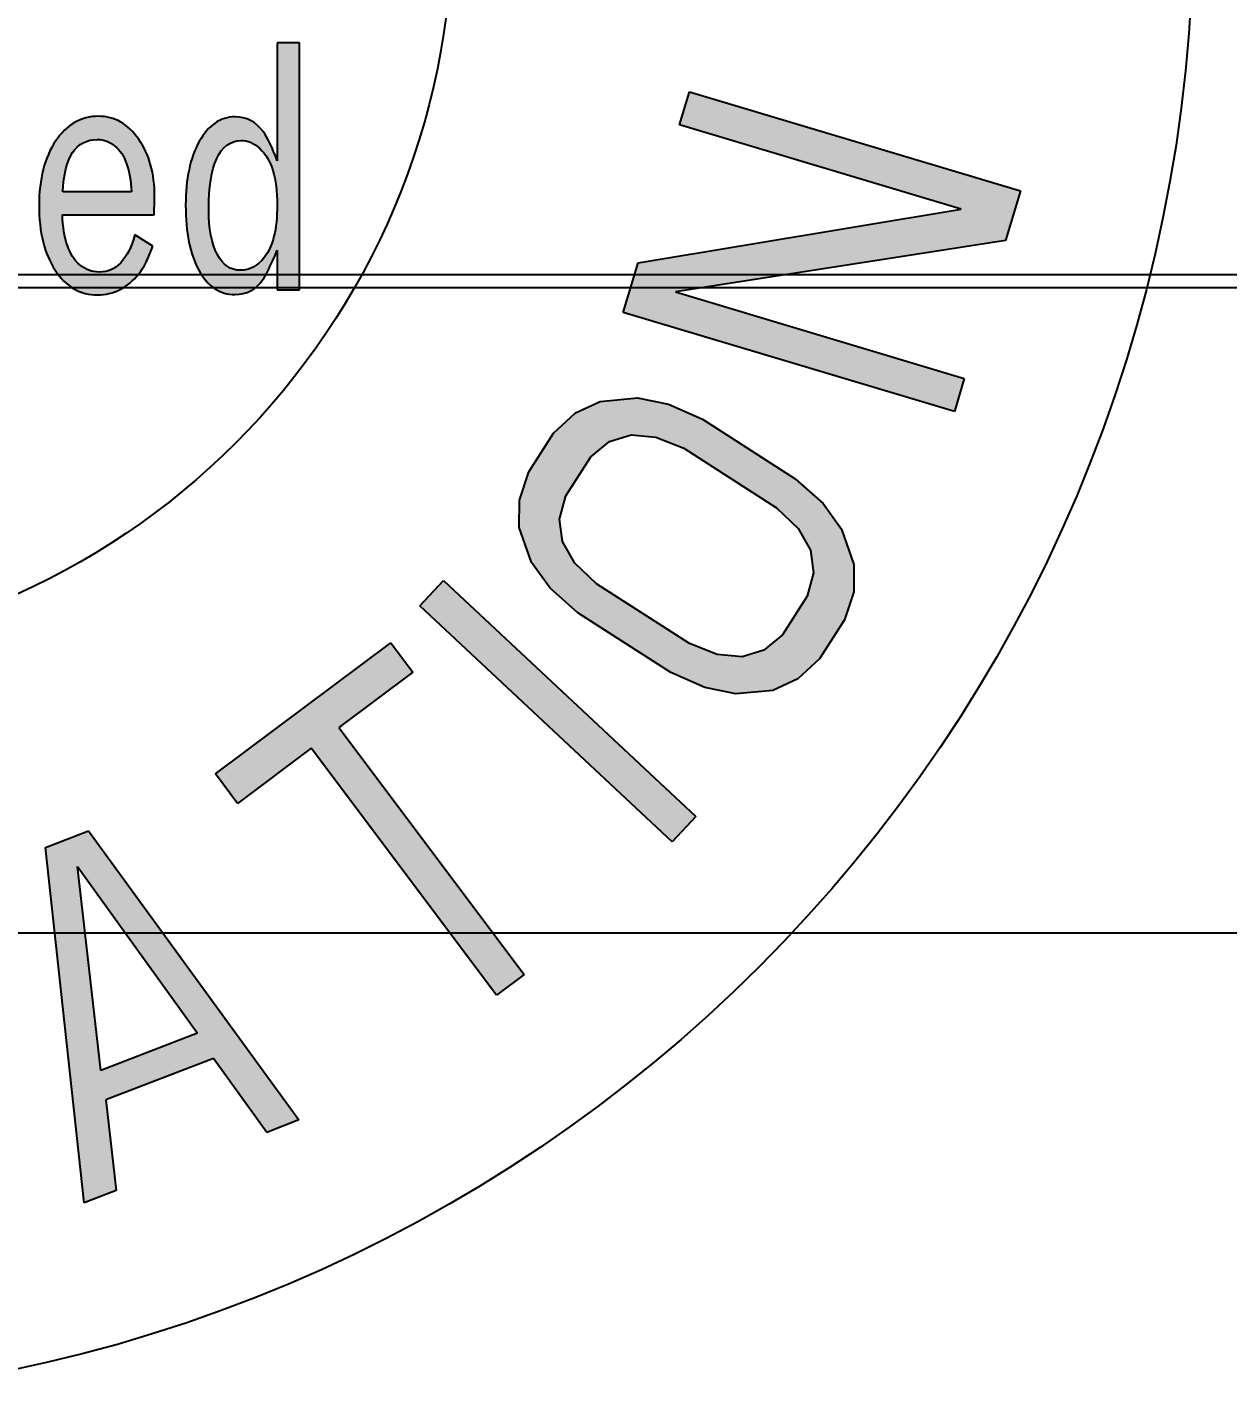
# Model space of a CAD drawing. Header units: millimetres. Extents: x 0 to 1600, y 0 to 1108.
# Drawn here: x 940.9 to 985.5, y 359.1 to 410.2 of the extents above; entities that cross this region are included whole.
import ezdxf
from ezdxf.enums import TextEntityAlignment as Align

# ---------------------------------------------------------------- set-up
doc = ezdxf.new("R2010")
doc.units = ezdxf.units.MM
doc.header["$LTSCALE"] = 88
doc.layers.get('0').update_dxf_attribs({"linetype": 'CONTINUOUS'})
doc.layers.add('5_ALL_CURVES', color=7, linetype='CONTINUOUS')
doc.styles.get("Standard").update_dxf_attribs({"font": 'SIMPLEX.SHX', "width": 0.8})
doc.dimstyles.new('DIMSTYLE_1', dxfattribs={"dimtxt": 6, "dimasz": 6, "dimexe": 3, "dimexo": 1, "dimgap": 1.5, "dimtad": 1, "dimzin": 0, "dimdsep": 46, "dimtxsty": 'STANDARD', "dimblk": '_FILLED', "dimblk1": '_FILLED', "dimblk2": '_FILLED', "dimcen": 0.09, "dimadec": 0, "dimazin": 0, "dimtp": 0.01, "dimtm": 0.01, "dimtfac": 1, "dimtofl": 0, "dimtmove": 0, "dimatfit": 3, "dimldrblk": '_FILLED', "dimfxl": 1, "dimtolj": 1, "dimtzin": 0, "dimarcsym": 0})

# ---------------------------------------------------------------- blocks, each defined once
blk = doc.blocks.new('_FILLED')
at = {"color": 0, "linetype": 'BYBLOCK'}
blk.add_solid([(0, 0), (-1, 0.15), (-1, -0.15)], dxfattribs=at)
blk = doc.blocks.new('*D43')
at = {"color": 2}
for p, q in [((425.097, 399.984), (425.097, 377.984)), ((1148.647, 399.984), (1148.647, 377.984)), ((425.097, 377.984), (425.097, 373.484)), ((1148.647, 377.984), (1148.647, 373.484)), ((425.097, 376.484), (786.872, 376.484)), ((1148.647, 376.484), (786.872, 376.484))]:
    blk.add_line(p, q, dxfattribs=at)
at = {"color": 2, "xscale": 6, "yscale": 6, "zscale": 6, "rotation": 180}
blk.add_blockref('_FILLED', (425.097, 376.484), dxfattribs=at)
at = {"color": 2, "xscale": 6, "yscale": 6, "zscale": 6}
blk.add_blockref('_FILLED', (1148.647, 376.484), dxfattribs=at)
at = {"color": 2, "width": 0.8}
blk.add_text('723.55`0.40', height=6, dxfattribs=at).set_placement((786.872, 377.984), align=Align.CENTER)

msp = doc.modelspace()

# ---------------------------------------------------------------- hatches: boundary and pattern name
h = msp.add_hatch(color=5)
h.paths.add_polyline_path([(938.897, 400.412), (940.423, 406.702), (939.624, 406.702), (938.447, 401.904), (937.236, 406.702), (936.432, 406.702), (938.016, 400.412)])
edge = h.paths.add_edge_path()
edge.add_line((950.975, 400.412), (950.975, 409.592))
edge.add_line((950.975, 409.592), (950.141, 409.592))
edge.add_line((950.141, 409.592), (950.141, 405.21))
edge.add_spline(control_points=[(950.141, 405.21), (949.957, 405.707), (949.783, 406.074), (949.617, 406.296)], knot_values=[0, 0, 0, 0, 1, 1, 1, 1], degree=3, periodic=0)
edge.add_spline(control_points=[(949.617, 406.296), (949.347, 406.658), (948.998, 406.839), (948.572, 406.839)], knot_values=[0, 0, 0, 0, 1, 1, 1, 1], degree=3, periodic=0)
edge.add_spline(control_points=[(948.572, 406.839), (948.024, 406.839), (947.584, 406.534), (947.244, 405.925)], knot_values=[0, 0, 0, 0, 1, 1, 1, 1], degree=3, periodic=0)
edge.add_spline(control_points=[(947.244, 405.925), (946.905, 405.316), (946.736, 404.526), (946.736, 403.557)], knot_values=[0, 0, 0, 0, 1, 1, 1, 1], degree=3, periodic=0)
edge.add_spline(control_points=[(946.736, 403.557), (946.736, 402.538), (946.9, 401.73), (947.23, 401.133)], knot_values=[0, 0, 0, 0, 1, 1, 1, 1], degree=3, periodic=0)
edge.add_spline(control_points=[(947.23, 401.133), (947.564, 400.53), (948.01, 400.232), (948.572, 400.232)], knot_values=[0, 0, 0, 0, 1, 1, 1, 1], degree=3, periodic=0)
edge.add_spline(control_points=[(948.572, 400.232), (949.003, 400.232), (949.347, 400.418), (949.613, 400.792)], knot_values=[0, 0, 0, 0, 1, 1, 1, 1], degree=3, periodic=0)
edge.add_spline(control_points=[(949.613, 400.792), (949.701, 400.915), (949.88, 401.276), (950.141, 401.879)], knot_values=[0, 0, 0, 0, 1, 1, 1, 1], degree=3, periodic=0)
edge.add_line((950.141, 401.879), (950.141, 400.412))
edge.add_line((950.141, 400.412), (950.975, 400.412))
edge = h.paths.add_edge_path()
edge.add_spline(control_points=[(945.563, 403.203), (945.573, 403.557), (945.583, 403.781), (945.583, 403.874)], knot_values=[0, 0, 0, 0, 1, 1, 1, 1], degree=3, periodic=0)
edge.add_spline(control_points=[(945.583, 403.874), (945.583, 404.732), (945.384, 405.446), (944.99, 406.01)], knot_values=[0, 0, 0, 0, 1, 1, 1, 1], degree=3, periodic=0)
edge.add_spline(control_points=[(944.99, 406.01), (944.595, 406.577), (944.1, 406.863), (943.5, 406.863)], knot_values=[0, 0, 0, 0, 1, 1, 1, 1], degree=3, periodic=0)
edge.add_spline(control_points=[(943.5, 406.863), (942.841, 406.863), (942.308, 406.553), (941.9, 405.939)], knot_values=[0, 0, 0, 0, 1, 1, 1, 1], degree=3, periodic=0)
edge.add_spline(control_points=[(941.9, 405.939), (941.489, 405.322), (941.286, 404.526), (941.286, 403.544)], knot_values=[0, 0, 0, 0, 1, 1, 1, 1], degree=3, periodic=0)
edge.add_spline(control_points=[(941.286, 403.544), (941.286, 402.55), (941.484, 401.748), (941.884, 401.136)], knot_values=[0, 0, 0, 0, 1, 1, 1, 1], degree=3, periodic=0)
edge.add_spline(control_points=[(941.884, 401.136), (942.284, 400.524), (942.812, 400.219), (943.461, 400.219)], knot_values=[0, 0, 0, 0, 1, 1, 1, 1], degree=3, periodic=0)
edge.add_spline(control_points=[(943.461, 400.219), (944.066, 400.219), (944.58, 400.48), (944.998, 401.007)], knot_values=[0, 0, 0, 0, 1, 1, 1, 1], degree=3, periodic=0)
edge.add_spline(control_points=[(944.998, 401.007), (945.186, 401.245), (945.36, 401.587), (945.515, 402.028)], knot_values=[0, 0, 0, 0, 1, 1, 1, 1], degree=3, periodic=0)
edge.add_line((945.515, 402.028), (944.851, 402.451))
edge.add_spline(control_points=[(944.851, 402.451), (944.585, 401.531), (944.144, 401.071), (943.529, 401.071)], knot_values=[0, 0, 0, 0, 1, 1, 1, 1], degree=3, periodic=0)
edge.add_spline(control_points=[(943.529, 401.071), (943.253, 401.071), (943.01, 401.158), (942.801, 401.337)], knot_values=[0, 0, 0, 0, 1, 1, 1, 1], degree=3, periodic=0)
edge.add_spline(control_points=[(942.801, 401.337), (942.4, 401.68), (942.182, 402.301), (942.153, 403.203)], knot_values=[0, 0, 0, 0, 1, 1, 1, 1], degree=3, periodic=0)
edge.add_line((942.153, 403.203), (945.563, 403.203))
edge = h.paths.add_edge_path()
edge.add_spline(control_points=[(942.172, 404.054), (942.221, 405.347), (942.652, 405.999), (943.461, 405.999)], knot_values=[0, 0, 0, 0, 1, 1, 1, 1], degree=3, periodic=0)
edge.add_spline(control_points=[(943.461, 405.999), (943.698, 405.999), (943.916, 405.919), (944.109, 405.756)], knot_values=[0, 0, 0, 0, 1, 1, 1, 1], degree=3, periodic=0)
edge.add_spline(control_points=[(944.109, 405.756), (944.483, 405.44), (944.687, 404.874), (944.72, 404.054)], knot_values=[0, 0, 0, 0, 1, 1, 1, 1], degree=3, periodic=0)
edge.add_line((944.72, 404.054), (942.172, 404.054))
edge = h.paths.add_edge_path()
edge.add_spline(control_points=[(949.663, 401.617), (949.405, 401.294), (949.11, 401.133), (948.78, 401.133)], knot_values=[0, 0, 0, 0, 1, 1, 1, 1], degree=3, periodic=0)
edge.add_spline(control_points=[(948.78, 401.133), (948.407, 401.133), (948.116, 401.332), (947.908, 401.73)], knot_values=[0, 0, 0, 0, 1, 1, 1, 1], degree=3, periodic=0)
edge.add_spline(control_points=[(947.908, 401.73), (947.7, 402.127), (947.598, 402.68), (947.598, 403.395)], knot_values=[0, 0, 0, 0, 1, 1, 1, 1], degree=3, periodic=0)
edge.add_spline(control_points=[(947.598, 403.395), (947.598, 405.073), (947.995, 405.925), (948.79, 405.963)], knot_values=[0, 0, 0, 0, 1, 1, 1, 1], degree=3, periodic=0)
edge.add_spline(control_points=[(948.79, 405.963), (949.032, 405.975), (949.269, 405.869), (949.498, 405.659)], knot_values=[0, 0, 0, 0, 1, 1, 1, 1], degree=3, periodic=0)
edge.add_spline(control_points=[(949.498, 405.659), (949.923, 405.266), (950.141, 404.57), (950.141, 403.563)], knot_values=[0, 0, 0, 0, 1, 1, 1, 1], degree=3, periodic=0)
edge.add_spline(control_points=[(950.141, 403.563), (950.141, 402.662), (949.982, 402.015), (949.663, 401.617)], knot_values=[0, 0, 0, 0, 1, 1, 1, 1], degree=3, periodic=0)
h = msp.add_hatch(color=5)
h.paths.add_polyline_path([(975.578, 403.408), (965.099, 406.544), (965.468, 407.775), (977.78, 404.091), (977.227, 402.244), (964.951, 400.328), (975.692, 397.113), (975.324, 395.882), (963.011, 399.567), (963.564, 401.414)])
h.paths.add_polyline_path([(967.19, 385.383), (966.039, 385.614), (964.773, 386.173), (961.322, 388.391), (960.288, 389.311), (959.599, 390.262), (959.142, 391.574), (959.146, 392.591), (959.495, 393.64), (960.421, 395.081), (961.23, 395.834), (962.154, 396.259), (963.537, 396.389), (964.689, 396.158), (965.955, 395.599), (969.405, 393.381), (970.44, 392.462), (971.128, 391.51), (971.585, 390.198), (971.582, 389.181), (971.233, 388.132), (970.306, 386.691), (969.497, 385.938), (968.574, 385.513)])
h.paths.add_polyline_path([(966.503, 386.843), (965.468, 387.255), (962.017, 389.472), (961.213, 390.244), (960.754, 391.048), (960.642, 391.884), (960.875, 392.753), (961.801, 394.194), (962.495, 394.767), (963.302, 395.012), (964.224, 394.929), (965.26, 394.518), (968.71, 392.3), (969.515, 391.528), (969.973, 390.724), (970.086, 389.888), (969.852, 389.02), (968.926, 387.578), (968.233, 387.005), (967.425, 386.76)])
h.paths.add_polyline_path([(955.444, 388.66), (956.322, 389.598), (965.705, 380.816), (964.827, 379.877)])
h.paths.add_polyline_path([(947.847, 382.405), (954.361, 387.286), (955.18, 386.192), (952.438, 384.137), (959.326, 374.947), (958.297, 374.176), (951.41, 383.366), (948.667, 381.311)])
h.paths.add_polyline_path([(950.951, 369.537), (949.752, 369.074), (947.771, 371.827), (943.774, 370.283), (944.157, 366.914), (942.958, 366.451), (941.526, 379.674), (943.124, 380.292)])
h.paths.add_polyline_path([(947.177, 372.77), (943.58, 371.381), (942.719, 378.963)])

# ---------------------------------------------------------------- linework, layer by layer
at = {"color": 5}
for p, q in [((950.975, 409.592), (950.141, 409.592)), ((950.141, 409.592), (950.141, 405.21)), ((950.975, 400.412), (950.975, 409.592)), ((965.099, 406.544), (965.468, 407.775)), ((965.468, 407.775), (977.78, 404.091)), ((975.578, 403.408), (965.099, 406.544)), ((944.72, 404.054), (942.172, 404.054)), ((977.78, 404.091), (977.227, 402.244)), ((963.564, 401.414), (975.578, 403.408)), ((942.153, 403.203), (945.563, 403.203)), ((945.515, 402.028), (944.851, 402.451)), ((950.141, 401.879), (950.141, 400.412)), ((977.227, 402.244), (964.951, 400.328)), ((963.011, 399.567), (963.564, 401.414)), ((950.141, 400.412), (950.975, 400.412)), ((964.951, 400.328), (975.692, 397.113)), ((975.324, 395.882), (963.011, 399.567)), ((975.692, 397.113), (975.324, 395.882)), ((961.23, 395.834), (962.154, 396.259)), ((962.154, 396.259), (963.537, 396.389)), ((963.537, 396.389), (964.689, 396.158)), ((960.421, 395.081), (961.23, 395.834)), ((964.689, 396.158), (965.955, 395.599)), ((965.955, 395.599), (969.405, 393.381)), ((959.495, 393.64), (960.421, 395.081)), ((961.801, 394.194), (962.495, 394.767)), ((962.495, 394.767), (963.302, 395.012)), ((963.302, 395.012), (964.224, 394.929)), ((964.224, 394.929), (965.26, 394.518)), ((965.26, 394.518), (968.71, 392.3)), ((960.875, 392.753), (961.801, 394.194)), ((959.146, 392.591), (959.495, 393.64)), ((969.405, 393.381), (970.44, 392.462)), ((960.642, 391.884), (960.875, 392.753)), ((959.142, 391.574), (959.146, 392.591)), ((968.71, 392.3), (969.515, 391.528)), ((970.44, 392.462), (971.128, 391.51)), ((960.754, 391.048), (960.642, 391.884)), ((959.599, 390.262), (959.142, 391.574)), ((969.515, 391.528), (969.973, 390.724)), ((971.128, 391.51), (971.585, 390.198)), ((961.213, 390.244), (960.754, 391.048)), ((969.973, 390.724), (970.086, 389.888)), ((960.288, 389.311), (959.599, 390.262)), ((962.017, 389.472), (961.213, 390.244)), ((971.585, 390.198), (971.582, 389.181)), ((970.086, 389.888), (969.852, 389.02)), ((955.444, 388.66), (956.322, 389.598)), ((956.322, 389.598), (965.705, 380.816)), ((961.322, 388.391), (960.288, 389.311)), ((965.468, 387.255), (962.017, 389.472)), ((971.582, 389.181), (971.233, 388.132)), ((964.827, 379.877), (955.444, 388.66)), ((969.852, 389.02), (968.926, 387.578)), ((964.773, 386.173), (961.322, 388.391)), ((971.233, 388.132), (970.306, 386.691)), ((968.926, 387.578), (968.233, 387.005)), ((947.847, 382.405), (954.361, 387.286)), ((954.361, 387.286), (955.18, 386.192)), ((966.503, 386.843), (965.468, 387.255)), ((967.425, 386.76), (966.503, 386.843)), ((968.233, 387.005), (967.425, 386.76)), ((970.306, 386.691), (969.497, 385.938)), ((955.18, 386.192), (952.438, 384.137)), ((966.039, 385.614), (964.773, 386.173)), ((967.19, 385.383), (966.039, 385.614)), ((969.497, 385.938), (968.574, 385.513)), ((968.574, 385.513), (967.19, 385.383)), ((952.438, 384.137), (959.326, 374.947)), ((951.41, 383.366), (948.667, 381.311)), ((958.297, 374.176), (951.41, 383.366)), ((948.667, 381.311), (947.847, 382.405)), ((965.705, 380.816), (964.827, 379.877)), ((941.526, 379.674), (943.124, 380.292)), ((943.124, 380.292), (950.951, 369.537)), ((942.958, 366.451), (941.526, 379.674)), ((942.719, 378.963), (947.177, 372.77)), ((943.58, 371.381), (942.719, 378.963)), ((959.326, 374.947), (958.297, 374.176)), ((947.177, 372.77), (943.58, 371.381)), ((947.771, 371.827), (943.774, 370.283)), ((949.752, 369.074), (947.771, 371.827)), ((943.774, 370.283), (944.157, 366.914)), ((950.951, 369.537), (949.752, 369.074)), ((944.157, 366.914), (942.958, 366.451))]:
    msp.add_line(p, q, dxfattribs=at)
at = {"color": 7}
for p, q in [((425.097, 400.984), (1148.647, 400.984)), ((1148.147, 400.484), (425.597, 400.484))]:
    msp.add_line(p, q, dxfattribs=at)
at = {"color": 5}
for points in [[(943.5, 406.863), (942.841, 406.863), (942.308, 406.553), (941.9, 405.939)], [(944.99, 406.01), (944.595, 406.577), (944.1, 406.863), (943.5, 406.863)], [(948.572, 406.839), (948.024, 406.839), (947.584, 406.534), (947.244, 405.925)], [(949.617, 406.296), (949.347, 406.658), (948.998, 406.839), (948.572, 406.839)], [(942.172, 404.054), (942.221, 405.347), (942.652, 405.999), (943.461, 405.999)], [(943.461, 405.999), (943.698, 405.999), (943.916, 405.919), (944.109, 405.756)], [(945.583, 403.874), (945.583, 404.732), (945.384, 405.446), (944.99, 406.01)], [(947.598, 403.395), (947.598, 405.073), (947.995, 405.925), (948.79, 405.963)], [(948.79, 405.963), (949.032, 405.975), (949.269, 405.869), (949.498, 405.659)], [(950.141, 405.21), (949.957, 405.707), (949.783, 406.074), (949.617, 406.296)], [(941.9, 405.939), (941.489, 405.322), (941.286, 404.526), (941.286, 403.544)], [(944.109, 405.756), (944.483, 405.44), (944.687, 404.874), (944.72, 404.054)], [(947.244, 405.925), (946.905, 405.316), (946.736, 404.526), (946.736, 403.557)], [(949.498, 405.659), (949.923, 405.266), (950.141, 404.57), (950.141, 403.563)], [(941.286, 403.544), (941.286, 402.55), (941.484, 401.748), (941.884, 401.136)], [(945.563, 403.203), (945.573, 403.557), (945.583, 403.781), (945.583, 403.874)], [(946.736, 403.557), (946.736, 402.538), (946.9, 401.73), (947.23, 401.133)], [(950.141, 403.563), (950.141, 402.662), (949.982, 402.015), (949.663, 401.617)], [(942.801, 401.337), (942.4, 401.68), (942.182, 402.301), (942.153, 403.203)], [(947.908, 401.73), (947.7, 402.127), (947.598, 402.68), (947.598, 403.395)], [(944.851, 402.451), (944.585, 401.531), (944.144, 401.071), (943.529, 401.071)], [(944.998, 401.007), (945.186, 401.245), (945.36, 401.587), (945.515, 402.028)], [(949.613, 400.792), (949.701, 400.915), (949.88, 401.276), (950.141, 401.879)], [(948.78, 401.133), (948.407, 401.133), (948.116, 401.332), (947.908, 401.73)], [(949.663, 401.617), (949.405, 401.294), (949.11, 401.133), (948.78, 401.133)], [(941.884, 401.136), (942.284, 400.524), (942.812, 400.219), (943.461, 400.219)], [(943.529, 401.071), (943.253, 401.071), (943.01, 401.158), (942.801, 401.337)], [(943.461, 400.219), (944.066, 400.219), (944.58, 400.48), (944.998, 401.007)], [(947.23, 401.133), (947.564, 400.53), (948.01, 400.232), (948.572, 400.232)], [(948.572, 400.232), (949.003, 400.232), (949.347, 400.418), (949.613, 400.792)]]:
    msp.add_open_spline(points, degree=3, dxfattribs=at)
at = {"layer": '5_ALL_CURVES', "color": 5}
for p, q in [((950.975, 409.592), (950.141, 409.592)), ((950.141, 409.592), (950.141, 405.21)), ((950.975, 400.412), (950.975, 409.592)), ((965.099, 406.544), (965.468, 407.775)), ((965.468, 407.775), (977.78, 404.091)), ((975.578, 403.408), (965.099, 406.544)), ((944.72, 404.054), (942.172, 404.054)), ((977.78, 404.091), (977.227, 402.244)), ((963.564, 401.414), (975.578, 403.408)), ((942.153, 403.203), (945.563, 403.203)), ((945.515, 402.028), (944.851, 402.451)), ((950.141, 401.879), (950.141, 400.412)), ((977.227, 402.244), (964.951, 400.328)), ((963.011, 399.567), (963.564, 401.414)), ((950.141, 400.412), (950.975, 400.412)), ((964.951, 400.328), (975.692, 397.113)), ((975.324, 395.882), (963.011, 399.567)), ((975.692, 397.113), (975.324, 395.882)), ((961.23, 395.834), (962.154, 396.259)), ((962.154, 396.259), (963.537, 396.389)), ((963.537, 396.389), (964.689, 396.158)), ((960.421, 395.081), (961.23, 395.834)), ((964.689, 396.158), (965.955, 395.599)), ((965.955, 395.599), (969.405, 393.381)), ((959.495, 393.64), (960.421, 395.081)), ((961.801, 394.194), (962.495, 394.767)), ((962.495, 394.767), (963.302, 395.012)), ((963.302, 395.012), (964.224, 394.929)), ((964.224, 394.929), (965.26, 394.518)), ((965.26, 394.518), (968.71, 392.3)), ((960.875, 392.753), (961.801, 394.194)), ((959.146, 392.591), (959.495, 393.64)), ((969.405, 393.381), (970.44, 392.462)), ((960.642, 391.884), (960.875, 392.753)), ((959.142, 391.574), (959.146, 392.591)), ((968.71, 392.3), (969.515, 391.528)), ((970.44, 392.462), (971.128, 391.51)), ((960.754, 391.048), (960.642, 391.884)), ((959.599, 390.262), (959.142, 391.574)), ((969.515, 391.528), (969.973, 390.724)), ((971.128, 391.51), (971.585, 390.198)), ((961.213, 390.244), (960.754, 391.048)), ((969.973, 390.724), (970.086, 389.888)), ((960.288, 389.311), (959.599, 390.262)), ((962.017, 389.472), (961.213, 390.244)), ((971.585, 390.198), (971.582, 389.181)), ((970.086, 389.888), (969.852, 389.02)), ((955.444, 388.66), (956.322, 389.598)), ((956.322, 389.598), (965.705, 380.816)), ((961.322, 388.391), (960.288, 389.311)), ((965.468, 387.255), (962.017, 389.472)), ((971.582, 389.181), (971.233, 388.132)), ((964.827, 379.877), (955.444, 388.66)), ((969.852, 389.02), (968.926, 387.578)), ((964.773, 386.173), (961.322, 388.391)), ((971.233, 388.132), (970.306, 386.691)), ((968.926, 387.578), (968.233, 387.005)), ((947.847, 382.405), (954.361, 387.286)), ((954.361, 387.286), (955.18, 386.192)), ((966.503, 386.843), (965.468, 387.255)), ((967.425, 386.76), (966.503, 386.843)), ((968.233, 387.005), (967.425, 386.76)), ((970.306, 386.691), (969.497, 385.938)), ((955.18, 386.192), (952.438, 384.137)), ((966.039, 385.614), (964.773, 386.173)), ((967.19, 385.383), (966.039, 385.614)), ((969.497, 385.938), (968.574, 385.513)), ((968.574, 385.513), (967.19, 385.383)), ((952.438, 384.137), (959.326, 374.947)), ((951.41, 383.366), (948.667, 381.311)), ((958.297, 374.176), (951.41, 383.366)), ((948.667, 381.311), (947.847, 382.405)), ((965.705, 380.816), (964.827, 379.877)), ((941.526, 379.674), (943.124, 380.292)), ((943.124, 380.292), (950.951, 369.537)), ((942.958, 366.451), (941.526, 379.674)), ((942.719, 378.963), (947.177, 372.77)), ((943.58, 371.381), (942.719, 378.963)), ((959.326, 374.947), (958.297, 374.176)), ((947.177, 372.77), (943.58, 371.381)), ((947.771, 371.827), (943.774, 370.283)), ((949.752, 369.074), (947.771, 371.827)), ((943.774, 370.283), (944.157, 366.914)), ((950.951, 369.537), (949.752, 369.074)), ((944.157, 366.914), (942.958, 366.451))]:
    msp.add_line(p, q, dxfattribs=at)
for radius in [55.08, 27.54]:
    msp.add_circle((929.118, 414.182), radius, dxfattribs=at)
for points in [[(943.5, 406.863), (942.841, 406.863), (942.308, 406.553), (941.9, 405.939)], [(944.99, 406.01), (944.595, 406.577), (944.1, 406.863), (943.5, 406.863)], [(948.572, 406.839), (948.024, 406.839), (947.584, 406.534), (947.244, 405.925)], [(949.617, 406.296), (949.347, 406.658), (948.998, 406.839), (948.572, 406.839)], [(942.172, 404.054), (942.221, 405.347), (942.652, 405.999), (943.461, 405.999)], [(943.461, 405.999), (943.698, 405.999), (943.916, 405.919), (944.109, 405.756)], [(945.583, 403.874), (945.583, 404.732), (945.384, 405.446), (944.99, 406.01)], [(947.598, 403.395), (947.598, 405.073), (947.995, 405.925), (948.79, 405.963)], [(948.79, 405.963), (949.032, 405.975), (949.269, 405.869), (949.498, 405.659)], [(950.141, 405.21), (949.957, 405.707), (949.783, 406.074), (949.617, 406.296)], [(941.9, 405.939), (941.489, 405.322), (941.286, 404.526), (941.286, 403.544)], [(944.109, 405.756), (944.483, 405.44), (944.687, 404.874), (944.72, 404.054)], [(947.244, 405.925), (946.905, 405.316), (946.736, 404.526), (946.736, 403.557)], [(949.498, 405.659), (949.923, 405.266), (950.141, 404.57), (950.141, 403.563)], [(941.286, 403.544), (941.286, 402.55), (941.484, 401.748), (941.884, 401.136)], [(945.563, 403.203), (945.573, 403.557), (945.583, 403.781), (945.583, 403.874)], [(946.736, 403.557), (946.736, 402.538), (946.9, 401.73), (947.23, 401.133)], [(950.141, 403.563), (950.141, 402.662), (949.982, 402.015), (949.663, 401.617)], [(942.801, 401.337), (942.4, 401.68), (942.182, 402.301), (942.153, 403.203)], [(947.908, 401.73), (947.7, 402.127), (947.598, 402.68), (947.598, 403.395)], [(944.851, 402.451), (944.585, 401.531), (944.144, 401.071), (943.529, 401.071)], [(944.998, 401.007), (945.186, 401.245), (945.36, 401.587), (945.515, 402.028)], [(949.613, 400.792), (949.701, 400.915), (949.88, 401.276), (950.141, 401.879)], [(948.78, 401.133), (948.407, 401.133), (948.116, 401.332), (947.908, 401.73)], [(949.663, 401.617), (949.405, 401.294), (949.11, 401.133), (948.78, 401.133)], [(941.884, 401.136), (942.284, 400.524), (942.812, 400.219), (943.461, 400.219)], [(943.529, 401.071), (943.253, 401.071), (943.01, 401.158), (942.801, 401.337)], [(943.461, 400.219), (944.066, 400.219), (944.58, 400.48), (944.998, 401.007)], [(947.23, 401.133), (947.564, 400.53), (948.01, 400.232), (948.572, 400.232)], [(948.572, 400.232), (949.003, 400.232), (949.347, 400.418), (949.613, 400.792)]]:
    msp.add_open_spline(points, degree=3, dxfattribs=at)

# ---------------------------------------------------------------- dimensions: what is measured, and where the dimension line sits
at = {"color": 2}
dim = msp.add_linear_dim(base=(1148.647, 376.484), p1=(425.097, 400.984), p2=(1148.647, 400.984), text='723.55`0.40', dimstyle='DIMSTYLE_1', dxfattribs=at)
dim.commit()
dim.dimension.update_dxf_attribs({"geometry": '*D43', "text_midpoint": (786.872, 376.484), "dimtype": 160})

doc.saveas('drawing.dxf')
